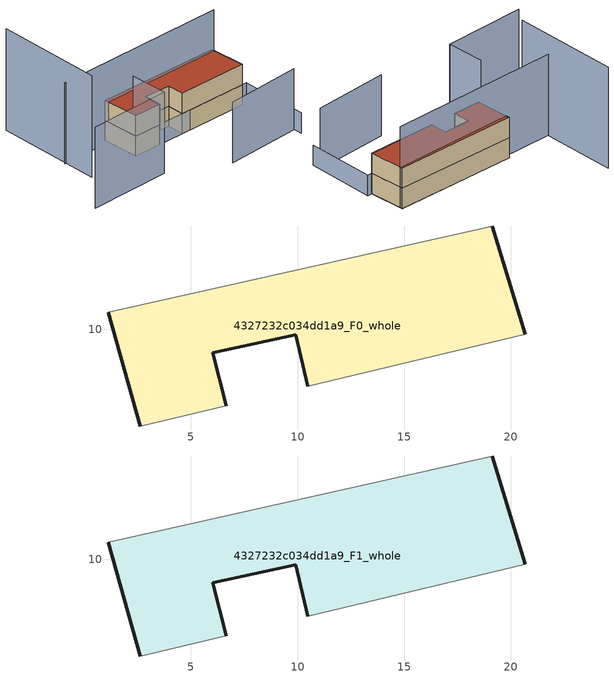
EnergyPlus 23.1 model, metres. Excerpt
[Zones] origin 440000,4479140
4327232c034dd1a9_F0_whole
 floor ground (EU_floor_Construction): 20.67,9.76 19.12,14.85 1.14,10.8 2.62,5.47 6.66,6.42 6.02,8.89 9.91,9.75 10.47,7.34 z0
 wall outside (EU_wall_Construction): 2.62,5.47 1.14,10.8 / 19.12,14.85 20.67,9.76 / 10.47,7.34 9.91,9.75 6.02,8.89 6.66,6.42 z0:3
 wall adiabatic (EU_wall_Construction): 1.14,10.8 19.12,14.85 / 20.67,9.76 10.47,7.34 / 6.66,6.42 2.62,5.47 z0:3
4327232c034dd1a9_F1_whole
 floor to 4327232c034dd1a9_F0_whole (EU_floor_Construction): 20.67,9.76 19.12,14.85 1.13,10.8 2.62,5.47 6.65,6.42 6.02,8.89 9.91,9.75 10.47,7.34 z3
 wall outside (EU_wall_Construction): 2.62,5.47 1.14,10.8 / 19.12,14.85 20.67,9.76 / 10.47,7.34 9.91,9.75 6.02,8.89 6.66,6.42 z3:6
 wall adiabatic (EU_wall_Construction): 1.14,10.8 19.12,14.85 / 20.67,9.76 10.47,7.34 / 6.66,6.42 2.62,5.47 z3:6
 roof outside (EU_roof_Construction): 19.12,14.85 20.67,9.76 10.47,7.34 9.91,9.75 6.02,8.89 6.66,6.42 2.62,5.47 1.14,10.8 z6
shading: 12.52,-2.05 23.3,1.21 z0:9; 2.25,5.41 3.66,0.03 / 3.66,0.03 -8.15,-3.06 / 19.2,14.53 -6.13,8.4 z0:12; 2.62,5.47 21.31,9.92 / 21.31,9.92 23.67,-0.02 z0:3; -8.47,19.27 -4.76,3.78 z0:15
[Building]
EU S2 Campaign: North Axis=0; Terrain=City; Solar Distribution=FullExterior
[Site:Location]
Madrid: Latitude=40.5; Longitude=-3.5; Time Zone=1; Elevation=609
[SizingPeriod:WeatherFileDays]
AnnualSizingPeriod: Begin Month=1; Begin Day of Month=1; End Month=12; End Day of Month=31; Day of Week for Start Day=Monday; Use Weather File Daylight Saving Period=No; Use Weather File Rain and Snow Indicators=No
[MATERIAL]
EU_InternalMass_Material: Roughness=MediumRough; Thickness=0.1; Conductivity=1; Density=1800; Specific Heat=900; Thermal Absorptance=0.9; Solar Absorptance=0.7; Visible Absorptance=0.7
[MATERIAL:NOMASS] Roughness=MediumRough; Thermal Absorptance=0.9; Solar Absorptance=0.7; Visible Absorptance=0.7
Name | Thermal Resistance
EU_wall_NoMass | 0.419739
EU_roof_NoMass | 0.352165
EU_floor_NoMass | 0.608284
[CONSTRUCTION]
EU_wall_Construction: EU_wall_NoMass
EU_roof_Construction: EU_roof_NoMass
EU_floor_Construction: EU_floor_NoMass
EU_InternalMass_Construction: EU_InternalMass_Material
[ZONE] Type=1; Multiplier=1; Ceiling Height=autocalculate; Volume=270.678; Floor Area=autocalculate; Part of Total Floor Area=Yes
4327232c034dd1a9_F0_whole; 4327232c034dd1a9_F1_whole
[INTERNALMASS] Construction=EU_InternalMass_Construction; Surface Area=90.226
Name | Zone or ZoneList
4327232c034dd1a9_F0_whole_EU_InternalMass | 4327232c034dd1a9_F0_whole
4327232c034dd1a9_F1_whole_EU_InternalMass | 4327232c034dd1a9_F1_whole
[OTHEREQUIPMENT] Fuel Type=Electricity; Design Level Calculation Method=Watts/Area; Power per Zone Floor Area=1; Fraction Latent=0; Fraction Radiant=0; Fraction Lost=0; Carbon Dioxide Generation Rate=0; EndUse Subcategory=EU_Step8_InternalGains
Name | Zone or ZoneList or Space or SpaceList | Schedule
EU_Step8_InternalGain_4327232c034dd1a9_F0_whole_f000 | 4327232c034dd1a9_F0_whole | EU_Step8_GainSchedule_4327232c034dd1a9_F0_whole_f000
EU_Step8_InternalGain_4327232c034dd1a9_F1_whole_f000 | 4327232c034dd1a9_F1_whole | EU_Step8_GainSchedule_4327232c034dd1a9_F1_whole_f000
[ZONEVENTILATION:DESIGNFLOWRATE] Schedule=EU_AlwaysOn; Design Flow Rate Calculation Method=AirChanges/Hour; Air Changes per Hour=0.703302; Ventilation Type=Natural; Fan Pressure Rise=0; Fan Total Efficiency=1; Constant Term Coefficient=1; Temperature Term Coefficient=0; Velocity Term Coefficient=0; Velocity Squared Term Coefficient=0; Minimum Indoor Temperature=-100; Maximum Indoor Temperature=100; Delta Temperature=-100; Minimum Outdoor Temperature=-100; Maximum Outdoor Temperature=100; Maximum Wind Speed=40
Name | Zone or ZoneList or Space or SpaceList
EU_ConstantAir_4327232c034dd1a9_F0_whole | 4327232c034dd1a9_F0_whole
EU_ConstantAir_4327232c034dd1a9_F1_whole | 4327232c034dd1a9_F1_whole
[HVACTEMPLATE:THERMOSTAT] Constant Heating Setpoint=20; Constant Cooling Setpoint=50
EU_HeatOnly_4327232c034dd1a9_F0_whole; EU_HeatOnly_4327232c034dd1a9_F1_whole
[HVACTEMPLATE:ZONE:IDEALLOADSAIRSYSTEM] System Availability Schedule=EU_AlwaysOn; Maximum Heating Supply Air Temperature=50; Minimum Cooling Supply Air Temperature=13; Maximum Heating Supply Air Humidity Ratio=0.0156; Minimum Cooling Supply Air Humidity Ratio=0.0077; Heating Limit=NoLimit; Cooling Limit=NoLimit; Heating Availability Schedule=EU_AlwaysOn; Cooling Availability Schedule=EU_CoolingOff; Dehumidification Control Type=ConstantSensibleHeatRatio; Cooling Sensible Heat Ratio=0.7; Dehumidification Setpoint=60; Humidification Control Type=None; Humidification Setpoint=30; Outdoor Air Method=None; Outdoor Air Flow Rate per Person=0.00944; Outdoor Air Flow Rate per Zone Floor Area=0; Outdoor Air Flow Rate per Zone=0; Demand Controlled Ventilation Type=None; Outdoor Air Economizer Type=NoEconomizer; Heat Recovery Type=None; Sensible Heat Recovery Effectiveness=0.7; Latent Heat Recovery Effectiveness=0.65
Name | Template Thermostat
4327232c034dd1a9_F0_whole | EU_HeatOnly_4327232c034dd1a9_F0_whole
4327232c034dd1a9_F1_whole | EU_HeatOnly_4327232c034dd1a9_F1_whole
[SIZING:ZONE] Zone Cooling Design Supply Air Temperature Input Method=SupplyAirTemperature; Zone Cooling Design Supply Air Temperature=13; Zone Heating Design Supply Air Temperature Input Method=SupplyAirTemperature; Zone Heating Design Supply Air Temperature=50; Zone Cooling Design Supply Air Humidity Ratio=0.008; Zone Heating Design Supply Air Humidity Ratio=0.008; Cooling Design Air Flow Method=DesignDay; Cooling Design Air Flow Rate=0; Cooling Minimum Air Flow per Zone Floor Area=0.000762; Cooling Minimum Air Flow=0; Cooling Minimum Air Flow Fraction=0.2; Heating Design Air Flow Method=DesignDay; Heating Design Air Flow Rate=0; Heating Maximum Air Flow per Zone Floor Area=0.002032; Heating Maximum Air Flow=0.141576; Heating Maximum Air Flow Fraction=0.3; Account for Dedicated Outdoor Air System=No; Dedicated Outdoor Air System Control Strategy=NeutralSupplyAir; Dedicated Outdoor Air Low Setpoint Temperature for Design=autosize; Dedicated Outdoor Air High Setpoint Temperature for Design=autosize; Zone Load Sizing Method=Sensible Load Only No Latent Load; Zone Latent Cooling Design Supply Air Humidity Ratio Input Method=HumidityRatioDifference; Zone Cooling Design Supply Air Humidity Ratio Difference=0.005; Zone Latent Heating Design Supply Air Humidity Ratio Input Method=HumidityRatioDifference; Zone Humidification Design Supply Air Humidity Ratio Difference=0.005
4327232c034dd1a9_F0_whole; 4327232c034dd1a9_F1_whole
[SCHEDULE:CONSTANT]
Name | Hourly Value
EU_AlwaysOn | 1
EU_CoolingOff | 0
[SCHEDULE:FILE] Column Number=1; Rows to Skip at Top=0; Number of Hours of Data=8760; Column Separator=Comma; Interpolate to Timestep=No; Minutes per Item=60; Adjust Schedule for Daylight Savings=Yes
Name | File
EU_Step8_GainSchedule_4327232c034dd1a9_F0_whole_f000 | ../../schedules/4327232c034dd1a9/4327232c034dd1a9_F0_whole_f000_gain.csv
EU_Step8_GainSchedule_4327232c034dd1a9_F1_whole_f000 | ../../schedules/4327232c034dd1a9/4327232c034dd1a9_F1_whole_f000_gain.csv
